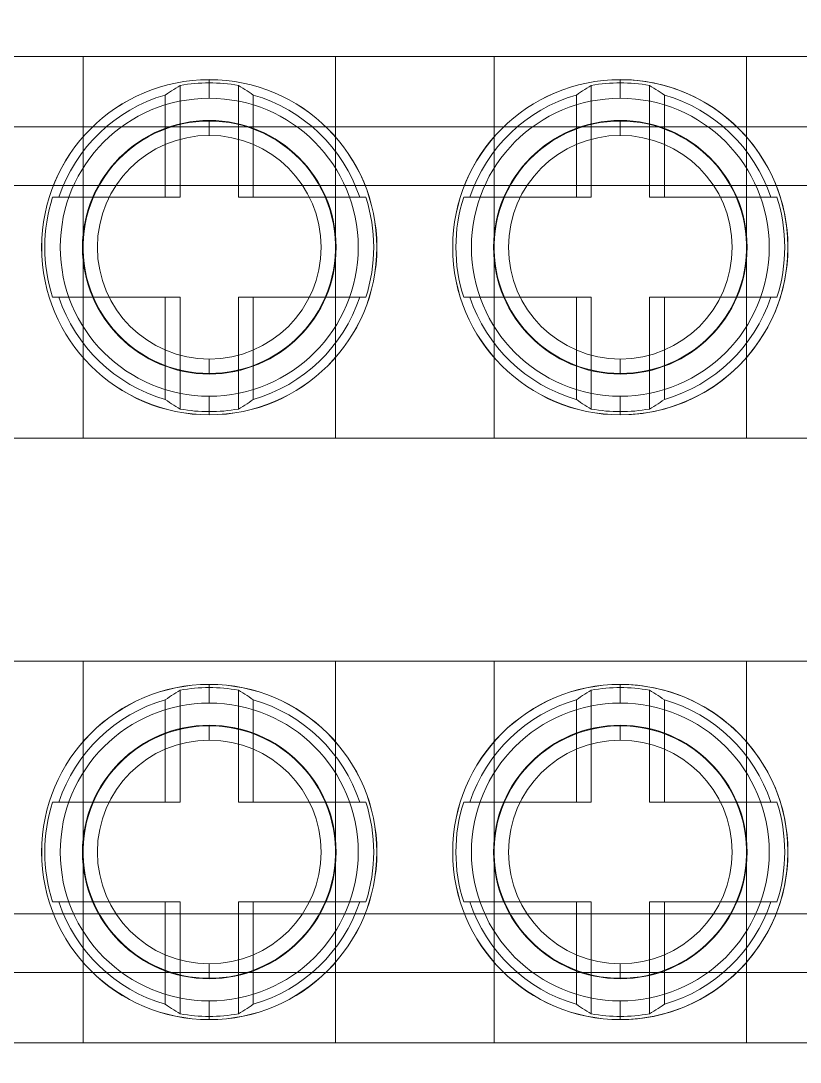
# Model space of a CAD drawing. Header units: millimetres. Extents: x 37984 to 70752, y 14140 to 37584.
# Drawn here: x 39448.93 to 39462.2, y 35973.83 to 35991.56 of the extents above; entities that cross this region are included whole.
import ezdxf

# ---------------------------------------------------------------- set-up
doc = ezdxf.new("R2010")
doc.units = ezdxf.units.MM
doc.set_wipeout_variables(frame=1)
doc.layers.add('000-PI-Oprema', color=30, linetype='Continuous', lineweight=5)

# ---------------------------------------------------------------- blocks, each defined once
blk = doc.blocks.new('2P ERICO distri_563720')
blk.add_wipeout([(44946.537, 36899.761), (45076.137, 36899.761), (45076.137, 36851.433), (45073.337, 36851.433), (45073.337, 36857.671), (45068.637, 36857.671), (45068.637, 36856.671), (44954.037, 36856.671), (44954.037, 36857.671), (44949.337, 36857.671), (44949.337, 36851.433), (44946.537, 36851.433)]).dxf.layer = '000-PI-Oprema'
at = {"layer": '000-PI-Oprema'}
for p, q in [((45056.137, 36884.271), (44966.737, 36884.271)), ((45030.387, 36884.271), (45030.387, 36877.771)), ((45034.687, 36884.271), (45034.687, 36877.771)), ((45037.387, 36884.271), (45037.387, 36877.771)), ((45041.687, 36884.271), (45041.687, 36877.771)), ((45032.041, 36883.777), (45032.004, 36883.755)), ((45032.041, 36881.872), (45032.041, 36883.777)), ((45032.537, 36883.876), (45032.537, 36883.876)), ((45032.537, 36883.558), (45032.537, 36883.876)), ((45032.537, 36883.821), (45032.537, 36883.876)), ((45033.069, 36883.755), (45033.032, 36883.777)), ((45033.032, 36881.872), (45033.032, 36883.777)), ((45039.041, 36883.777), (45039.004, 36883.755)), ((45039.041, 36881.872), (45039.041, 36883.777)), ((45039.537, 36883.876), (45039.537, 36883.876)), ((45039.537, 36883.876), (45039.537, 36883.558)), ((45039.537, 36883.821), (45039.537, 36883.876)), ((45040.069, 36883.755), (45040.032, 36883.777)), ((45040.032, 36881.872), (45040.032, 36883.777)), ((45031.823, 36883.638), (45031.787, 36883.614)), ((45031.787, 36881.872), (45031.787, 36883.614)), ((45031.858, 36883.663), (45031.823, 36883.638)), ((45031.894, 36883.686), (45031.858, 36883.663)), ((45031.931, 36883.71), (45031.894, 36883.686)), ((45031.967, 36883.732), (45031.931, 36883.71)), ((45032.004, 36883.755), (45031.967, 36883.732)), ((45033.106, 36883.732), (45033.069, 36883.755)), ((45033.143, 36883.71), (45033.106, 36883.732)), ((45033.179, 36883.686), (45033.143, 36883.71)), ((45033.215, 36883.663), (45033.179, 36883.686)), ((45033.251, 36883.638), (45033.215, 36883.663)), ((45033.286, 36883.614), (45033.251, 36883.638)), ((45033.286, 36881.872), (45033.286, 36883.614)), ((45038.823, 36883.638), (45038.787, 36883.614)), ((45038.787, 36881.872), (45038.787, 36883.614)), ((45038.858, 36883.663), (45038.823, 36883.638)), ((45038.894, 36883.686), (45038.858, 36883.663)), ((45038.931, 36883.71), (45038.894, 36883.686)), ((45038.967, 36883.732), (45038.931, 36883.71)), ((45039.004, 36883.755), (45038.967, 36883.732)), ((45040.106, 36883.732), (45040.069, 36883.755)), ((45040.143, 36883.71), (45040.106, 36883.732)), ((45040.179, 36883.686), (45040.143, 36883.71)), ((45040.215, 36883.663), (45040.179, 36883.686)), ((45040.251, 36883.638), (45040.215, 36883.663)), ((45040.286, 36883.614), (45040.251, 36883.638)), ((45040.286, 36881.872), (45040.286, 36883.614)), ((45056.137, 36883.071), (44966.737, 36883.071)), ((45056.137, 36883.071), (44966.737, 36883.071)), ((45031.843, 36883.056), (45031.726, 36883.013)), ((45031.96, 36883.092), (45031.843, 36883.056)), ((45032.077, 36883.122), (45031.96, 36883.092)), ((45032.194, 36883.144), (45032.077, 36883.122)), ((45032.31, 36883.159), (45032.194, 36883.144)), ((45032.424, 36883.168), (45032.31, 36883.159)), ((45032.537, 36883.171), (45032.424, 36883.168)), ((45032.537, 36883.18), (45032.537, 36883.18)), ((45032.537, 36882.926), (45032.537, 36883.18)), ((45032.537, 36883.171), (45032.537, 36883.171)), ((45032.649, 36883.168), (45032.537, 36883.171)), ((45032.763, 36883.159), (45032.649, 36883.168)), ((45032.879, 36883.144), (45032.763, 36883.159)), ((45032.996, 36883.122), (45032.879, 36883.144)), ((45033.113, 36883.092), (45032.996, 36883.122)), ((45033.23, 36883.056), (45033.113, 36883.092)), ((45033.347, 36883.013), (45033.23, 36883.056)), ((45038.843, 36883.056), (45038.726, 36883.013)), ((45038.96, 36883.092), (45038.843, 36883.056)), ((45039.077, 36883.122), (45038.96, 36883.092)), ((45039.194, 36883.144), (45039.077, 36883.122)), ((45039.31, 36883.159), (45039.194, 36883.144)), ((45039.424, 36883.168), (45039.31, 36883.159)), ((45039.537, 36883.171), (45039.424, 36883.168)), ((45039.537, 36883.18), (45039.537, 36883.18)), ((45039.537, 36882.926), (45039.537, 36883.18)), ((45039.537, 36883.171), (45039.537, 36883.171)), ((45039.649, 36883.168), (45039.537, 36883.171)), ((45039.763, 36883.159), (45039.649, 36883.168)), ((45039.879, 36883.144), (45039.763, 36883.159)), ((45039.996, 36883.122), (45039.879, 36883.144)), ((45040.113, 36883.092), (45039.996, 36883.122)), ((45040.23, 36883.056), (45040.113, 36883.092)), ((45040.347, 36883.013), (45040.23, 36883.056)), ((45031.499, 36882.904), (45031.389, 36882.839)), ((45031.611, 36882.962), (45031.499, 36882.904)), ((45031.726, 36883.013), (45031.611, 36882.962)), ((45033.462, 36882.962), (45033.347, 36883.013)), ((45033.575, 36882.904), (45033.462, 36882.962)), ((45033.685, 36882.839), (45033.575, 36882.904)), ((45038.499, 36882.904), (45038.389, 36882.839)), ((45038.611, 36882.962), (45038.499, 36882.904)), ((45038.726, 36883.013), (45038.611, 36882.962)), ((45040.462, 36882.962), (45040.347, 36883.013)), ((45040.575, 36882.904), (45040.462, 36882.962)), ((45040.685, 36882.839), (45040.575, 36882.904)), ((45031.282, 36882.767), (45031.179, 36882.689)), ((45031.389, 36882.839), (45031.282, 36882.767)), ((45033.791, 36882.767), (45033.685, 36882.839)), ((45033.894, 36882.689), (45033.791, 36882.767)), ((45038.282, 36882.767), (45038.179, 36882.689)), ((45038.389, 36882.839), (45038.282, 36882.767)), ((45040.791, 36882.767), (45040.685, 36882.839)), ((45040.894, 36882.689), (45040.791, 36882.767)), ((45031.081, 36882.604), (45030.988, 36882.513)), ((45031.179, 36882.689), (45031.081, 36882.604)), ((45033.992, 36882.604), (45033.894, 36882.689)), ((45034.085, 36882.513), (45033.992, 36882.604)), ((45038.081, 36882.604), (45037.988, 36882.513)), ((45038.179, 36882.689), (45038.081, 36882.604)), ((45040.992, 36882.604), (45040.894, 36882.689)), ((45041.085, 36882.513), (45040.992, 36882.604)), ((45030.901, 36882.417), (45030.82, 36882.316)), ((45030.988, 36882.513), (45030.901, 36882.417)), ((45034.172, 36882.417), (45034.085, 36882.513)), ((45034.253, 36882.316), (45034.172, 36882.417)), ((45037.901, 36882.417), (45037.82, 36882.316)), ((45037.988, 36882.513), (45037.901, 36882.417)), ((45041.172, 36882.417), (45041.085, 36882.513)), ((45041.253, 36882.316), (45041.172, 36882.417)), ((45030.746, 36882.211), (45030.678, 36882.103)), ((45030.82, 36882.316), (45030.746, 36882.211)), ((45034.327, 36882.211), (45034.253, 36882.316)), ((45034.395, 36882.103), (45034.327, 36882.211)), ((45037.746, 36882.211), (45037.678, 36882.103)), ((45037.82, 36882.316), (45037.746, 36882.211)), ((45041.327, 36882.211), (45041.253, 36882.316)), ((45041.395, 36882.103), (45041.327, 36882.211)), ((45056.137, 36882.071), (44966.737, 36882.071)), ((45030.618, 36881.991), (45030.564, 36881.877)), ((45030.678, 36882.103), (45030.618, 36881.991)), ((45034.455, 36881.991), (45034.395, 36882.103)), ((45034.509, 36881.877), (45034.455, 36881.991)), ((45037.618, 36881.991), (45037.564, 36881.877)), ((45037.678, 36882.103), (45037.618, 36881.991)), ((45041.455, 36881.991), (45041.395, 36882.103)), ((45041.509, 36881.877), (45041.455, 36881.991)), ((45032.041, 36881.872), (45029.869, 36881.872)), ((45030.564, 36881.877), (45030.518, 36881.762)), ((45035.204, 36881.872), (45033.032, 36881.872)), ((45034.555, 36881.762), (45034.509, 36881.877)), ((45039.041, 36881.872), (45036.869, 36881.872)), ((45037.564, 36881.877), (45037.518, 36881.762)), ((45042.204, 36881.872), (45040.032, 36881.872)), ((45041.555, 36881.762), (45041.509, 36881.877)), ((45030.479, 36881.646), (45030.447, 36881.529)), ((45030.518, 36881.762), (45030.479, 36881.646)), ((45034.594, 36881.646), (45034.555, 36881.762)), ((45034.626, 36881.529), (45034.594, 36881.646)), ((45037.479, 36881.646), (45037.447, 36881.529)), ((45037.518, 36881.762), (45037.479, 36881.646)), ((45041.594, 36881.646), (45041.555, 36881.762)), ((45041.626, 36881.529), (45041.594, 36881.646)), ((45030.447, 36881.529), (45030.423, 36881.413)), ((45034.651, 36881.413), (45034.626, 36881.529)), ((45037.447, 36881.529), (45037.423, 36881.413)), ((45041.651, 36881.413), (45041.626, 36881.529)), ((45030.404, 36881.298), (45030.393, 36881.184)), ((45030.423, 36881.413), (45030.404, 36881.298)), ((45034.669, 36881.298), (45034.651, 36881.413)), ((45034.68, 36881.184), (45034.669, 36881.298)), ((45037.404, 36881.298), (45037.393, 36881.184)), ((45037.423, 36881.413), (45037.404, 36881.298)), ((45041.669, 36881.298), (45041.651, 36881.413)), ((45041.68, 36881.184), (45041.669, 36881.298)), ((45030.393, 36881.184), (45030.387, 36881.071)), ((45034.686, 36881.071), (45034.68, 36881.184)), ((45037.393, 36881.184), (45037.387, 36881.071)), ((45041.686, 36881.071), (45041.68, 36881.184)), ((45030.387, 36881.057), (45030.387, 36881.071)), ((45030.387, 36881.043), (45030.387, 36881.057)), ((45030.387, 36881.028), (45030.387, 36881.043)), ((45030.387, 36881.014), (45030.387, 36881.028)), ((45030.387, 36881), (45030.387, 36881.014)), ((45030.387, 36880.985), (45030.387, 36881)), ((45030.387, 36880.971), (45030.387, 36880.985)), ((45030.387, 36880.971), (45030.393, 36880.859)), ((45034.68, 36880.859), (45034.686, 36880.971)), ((45034.686, 36881.071), (45034.686, 36881.057)), ((45034.686, 36881.057), (45034.686, 36881.043)), ((45034.686, 36881.043), (45034.686, 36881.028)), ((45034.686, 36881.028), (45034.686, 36881.014)), ((45034.686, 36881.014), (45034.686, 36881)), ((45034.686, 36881), (45034.686, 36880.985)), ((45034.686, 36880.985), (45034.686, 36880.971)), ((45037.387, 36881.057), (45037.387, 36881.071)), ((45037.387, 36881.043), (45037.387, 36881.057)), ((45037.387, 36881.028), (45037.387, 36881.043)), ((45037.387, 36881.014), (45037.387, 36881.028)), ((45037.387, 36881), (45037.387, 36881.014)), ((45037.387, 36880.985), (45037.387, 36881)), ((45037.387, 36880.971), (45037.387, 36880.985)), ((45037.387, 36880.971), (45037.393, 36880.859)), ((45041.68, 36880.859), (45041.686, 36880.971)), ((45041.686, 36881.071), (45041.686, 36881.057)), ((45041.686, 36881.057), (45041.686, 36881.043)), ((45041.686, 36881.043), (45041.686, 36881.028)), ((45041.686, 36881.028), (45041.686, 36881.014)), ((45041.686, 36881.014), (45041.686, 36881)), ((45041.686, 36881), (45041.686, 36880.985)), ((45041.686, 36880.985), (45041.686, 36880.971)), ((45030.393, 36880.859), (45030.404, 36880.745)), ((45034.669, 36880.745), (45034.68, 36880.859)), ((45037.393, 36880.859), (45037.404, 36880.745)), ((45041.669, 36880.745), (45041.68, 36880.859)), ((45030.404, 36880.745), (45030.423, 36880.629)), ((45030.423, 36880.629), (45030.447, 36880.513)), ((45034.626, 36880.513), (45034.651, 36880.629)), ((45034.651, 36880.629), (45034.669, 36880.745)), ((45037.404, 36880.745), (45037.423, 36880.629)), ((45037.423, 36880.629), (45037.447, 36880.513)), ((45041.626, 36880.513), (45041.651, 36880.629)), ((45041.651, 36880.629), (45041.669, 36880.745)), ((45030.447, 36880.513), (45030.479, 36880.397)), ((45030.479, 36880.397), (45030.518, 36880.28)), ((45034.555, 36880.28), (45034.594, 36880.397)), ((45034.594, 36880.397), (45034.626, 36880.513)), ((45037.447, 36880.513), (45037.479, 36880.397)), ((45037.479, 36880.397), (45037.518, 36880.28)), ((45041.555, 36880.28), (45041.594, 36880.397)), ((45041.594, 36880.397), (45041.626, 36880.513)), ((45030.518, 36880.28), (45030.564, 36880.165)), ((45034.509, 36880.165), (45034.555, 36880.28)), ((45037.518, 36880.28), (45037.564, 36880.165)), ((45041.509, 36880.165), (45041.555, 36880.28)), ((45029.869, 36880.17), (45032.041, 36880.17)), ((45030.564, 36880.165), (45030.618, 36880.051)), ((45030.618, 36880.051), (45030.678, 36879.94)), ((45031.787, 36878.429), (45031.787, 36880.17)), ((45032.041, 36878.266), (45032.041, 36880.17)), ((45033.032, 36878.266), (45033.032, 36880.17)), ((45033.032, 36880.17), (45035.204, 36880.17)), ((45033.286, 36878.429), (45033.286, 36880.17)), ((45034.395, 36879.94), (45034.455, 36880.051)), ((45034.455, 36880.051), (45034.509, 36880.165)), ((45036.869, 36880.17), (45039.041, 36880.17)), ((45037.564, 36880.165), (45037.618, 36880.051)), ((45037.618, 36880.051), (45037.678, 36879.94)), ((45038.787, 36878.429), (45038.787, 36880.17)), ((45039.041, 36878.266), (45039.041, 36880.17)), ((45040.032, 36878.266), (45040.032, 36880.17)), ((45040.032, 36880.17), (45042.204, 36880.17)), ((45040.286, 36878.429), (45040.286, 36880.17)), ((45041.395, 36879.94), (45041.455, 36880.051)), ((45041.455, 36880.051), (45041.509, 36880.165)), ((45030.678, 36879.94), (45030.746, 36879.831)), ((45034.327, 36879.831), (45034.395, 36879.94)), ((45037.678, 36879.94), (45037.746, 36879.831)), ((45041.327, 36879.831), (45041.395, 36879.94)), ((45030.746, 36879.831), (45030.82, 36879.726)), ((45030.82, 36879.726), (45030.901, 36879.625)), ((45034.172, 36879.625), (45034.253, 36879.726)), ((45034.253, 36879.726), (45034.327, 36879.831)), ((45037.746, 36879.831), (45037.82, 36879.726)), ((45037.82, 36879.726), (45037.901, 36879.625)), ((45041.172, 36879.625), (45041.253, 36879.726)), ((45041.253, 36879.726), (45041.327, 36879.831)), ((45030.901, 36879.625), (45030.988, 36879.529)), ((45030.988, 36879.529), (45031.081, 36879.439)), ((45033.992, 36879.439), (45034.085, 36879.529)), ((45034.085, 36879.529), (45034.172, 36879.625)), ((45037.901, 36879.625), (45037.988, 36879.529)), ((45037.988, 36879.529), (45038.081, 36879.439)), ((45040.992, 36879.439), (45041.085, 36879.529)), ((45041.085, 36879.529), (45041.172, 36879.625)), ((45031.081, 36879.439), (45031.179, 36879.354)), ((45031.179, 36879.354), (45031.282, 36879.275)), ((45033.791, 36879.275), (45033.894, 36879.354)), ((45033.894, 36879.354), (45033.992, 36879.439)), ((45038.081, 36879.439), (45038.179, 36879.354)), ((45038.179, 36879.354), (45038.282, 36879.275)), ((45040.791, 36879.275), (45040.894, 36879.354)), ((45040.894, 36879.354), (45040.992, 36879.439)), ((45031.282, 36879.275), (45031.389, 36879.203)), ((45031.389, 36879.203), (45031.499, 36879.138)), ((45033.575, 36879.138), (45033.685, 36879.203)), ((45033.685, 36879.203), (45033.791, 36879.275)), ((45038.282, 36879.275), (45038.389, 36879.203)), ((45038.389, 36879.203), (45038.499, 36879.138)), ((45040.575, 36879.138), (45040.685, 36879.203)), ((45040.685, 36879.203), (45040.791, 36879.275)), ((45031.499, 36879.138), (45031.611, 36879.08)), ((45031.611, 36879.08), (45031.726, 36879.03)), ((45031.726, 36879.03), (45031.843, 36878.986)), ((45031.843, 36878.986), (45031.96, 36878.95)), ((45032.537, 36879.116), (45032.537, 36878.862)), ((45033.113, 36878.95), (45033.23, 36878.986)), ((45033.23, 36878.986), (45033.347, 36879.03)), ((45033.347, 36879.03), (45033.462, 36879.08)), ((45033.462, 36879.08), (45033.575, 36879.138)), ((45038.499, 36879.138), (45038.611, 36879.08)), ((45038.611, 36879.08), (45038.726, 36879.03)), ((45038.726, 36879.03), (45038.843, 36878.986)), ((45038.843, 36878.986), (45038.96, 36878.95)), ((45039.537, 36879.116), (45039.537, 36878.862)), ((45040.113, 36878.95), (45040.23, 36878.986)), ((45040.23, 36878.986), (45040.347, 36879.03)), ((45040.347, 36879.03), (45040.462, 36879.08)), ((45040.462, 36879.08), (45040.575, 36879.138)), ((45031.96, 36878.95), (45032.077, 36878.921)), ((45032.077, 36878.921), (45032.194, 36878.899)), ((45032.194, 36878.899), (45032.31, 36878.883)), ((45032.31, 36878.883), (45032.424, 36878.874)), ((45032.424, 36878.874), (45032.537, 36878.871)), ((45032.537, 36878.871), (45032.649, 36878.874)), ((45032.537, 36878.871), (45032.537, 36878.871)), ((45032.537, 36878.862), (45032.537, 36878.862)), ((45032.649, 36878.874), (45032.763, 36878.883)), ((45032.763, 36878.883), (45032.879, 36878.899)), ((45032.879, 36878.899), (45032.996, 36878.921)), ((45032.996, 36878.921), (45033.113, 36878.95)), ((45038.96, 36878.95), (45039.077, 36878.921)), ((45039.077, 36878.921), (45039.194, 36878.899)), ((45039.194, 36878.899), (45039.31, 36878.883)), ((45039.31, 36878.883), (45039.424, 36878.874)), ((45039.424, 36878.874), (45039.537, 36878.871)), ((45039.537, 36878.871), (45039.649, 36878.874)), ((45039.537, 36878.871), (45039.537, 36878.871)), ((45039.537, 36878.862), (45039.537, 36878.862)), ((45039.649, 36878.874), (45039.763, 36878.883)), ((45039.763, 36878.883), (45039.879, 36878.899)), ((45039.879, 36878.899), (45039.996, 36878.921)), ((45039.996, 36878.921), (45040.113, 36878.95)), ((45032.537, 36878.484), (45032.537, 36878.166)), ((45039.537, 36878.166), (45039.537, 36878.484)), ((45031.823, 36878.404), (45031.787, 36878.429)), ((45031.858, 36878.38), (45031.823, 36878.404)), ((45031.894, 36878.356), (45031.858, 36878.38)), ((45031.931, 36878.333), (45031.894, 36878.356)), ((45031.967, 36878.31), (45031.931, 36878.333)), ((45032.004, 36878.288), (45031.967, 36878.31)), ((45032.041, 36878.266), (45032.004, 36878.288)), ((45033.069, 36878.288), (45033.032, 36878.266)), ((45033.106, 36878.31), (45033.069, 36878.288)), ((45033.143, 36878.333), (45033.106, 36878.31)), ((45033.179, 36878.356), (45033.143, 36878.333)), ((45033.215, 36878.38), (45033.179, 36878.356)), ((45033.251, 36878.404), (45033.215, 36878.38)), ((45033.286, 36878.429), (45033.251, 36878.404)), ((45038.823, 36878.404), (45038.787, 36878.429)), ((45038.858, 36878.38), (45038.823, 36878.404)), ((45038.894, 36878.356), (45038.858, 36878.38)), ((45038.931, 36878.333), (45038.894, 36878.356)), ((45038.967, 36878.31), (45038.931, 36878.333)), ((45039.004, 36878.288), (45038.967, 36878.31)), ((45039.041, 36878.266), (45039.004, 36878.288)), ((45040.069, 36878.288), (45040.032, 36878.266)), ((45040.106, 36878.31), (45040.069, 36878.288)), ((45040.143, 36878.333), (45040.106, 36878.31)), ((45040.179, 36878.356), (45040.143, 36878.333)), ((45040.215, 36878.38), (45040.179, 36878.356)), ((45040.251, 36878.404), (45040.215, 36878.38)), ((45040.286, 36878.429), (45040.251, 36878.404)), ((45032.537, 36878.221), (45032.537, 36878.167)), ((45032.537, 36878.166), (45032.537, 36878.167)), ((45039.537, 36878.221), (45039.537, 36878.167)), ((45039.537, 36878.166), (45039.537, 36878.167)), ((44966.737, 36877.771), (45063.607, 36877.771)), ((44966.737, 36873.971), (45073.337, 36873.971)), ((45030.387, 36873.971), (45030.387, 36867.471)), ((45034.687, 36873.971), (45034.687, 36867.471)), ((45037.387, 36873.971), (45037.387, 36867.471)), ((45041.687, 36873.971), (45041.687, 36867.471)), ((45032.537, 36873.576), (45032.537, 36873.576)), ((45032.537, 36873.576), (45032.537, 36873.258)), ((45032.537, 36873.521), (45032.537, 36873.576)), ((45039.537, 36873.576), (45039.537, 36873.576)), ((45039.537, 36873.258), (45039.537, 36873.576)), ((45039.537, 36873.521), (45039.537, 36873.576)), ((45031.823, 36873.338), (45031.787, 36873.314)), ((45031.787, 36871.572), (45031.787, 36873.314)), ((45031.858, 36873.363), (45031.823, 36873.338)), ((45031.894, 36873.386), (45031.858, 36873.363)), ((45031.931, 36873.41), (45031.894, 36873.386)), ((45031.967, 36873.432), (45031.931, 36873.41)), ((45032.004, 36873.455), (45031.967, 36873.432)), ((45032.041, 36873.477), (45032.004, 36873.455)), ((45032.041, 36871.572), (45032.041, 36873.477)), ((45033.069, 36873.455), (45033.032, 36873.477)), ((45033.032, 36871.572), (45033.032, 36873.477)), ((45033.106, 36873.432), (45033.069, 36873.455)), ((45033.143, 36873.41), (45033.106, 36873.432)), ((45033.179, 36873.386), (45033.143, 36873.41)), ((45033.215, 36873.363), (45033.179, 36873.386)), ((45033.251, 36873.338), (45033.215, 36873.363)), ((45033.286, 36873.314), (45033.251, 36873.338)), ((45033.286, 36871.572), (45033.286, 36873.314)), ((45038.823, 36873.338), (45038.787, 36873.314)), ((45038.787, 36871.572), (45038.787, 36873.314)), ((45038.858, 36873.363), (45038.823, 36873.338)), ((45038.894, 36873.386), (45038.858, 36873.363)), ((45038.931, 36873.41), (45038.894, 36873.386)), ((45038.967, 36873.432), (45038.931, 36873.41)), ((45039.004, 36873.455), (45038.967, 36873.432)), ((45039.041, 36873.477), (45039.004, 36873.455)), ((45039.041, 36871.572), (45039.041, 36873.477)), ((45040.069, 36873.455), (45040.032, 36873.477)), ((45040.032, 36871.572), (45040.032, 36873.477)), ((45040.106, 36873.432), (45040.069, 36873.455)), ((45040.143, 36873.41), (45040.106, 36873.432)), ((45040.179, 36873.386), (45040.143, 36873.41)), ((45040.215, 36873.363), (45040.179, 36873.386)), ((45040.251, 36873.338), (45040.215, 36873.363)), ((45040.286, 36873.314), (45040.251, 36873.338)), ((45040.286, 36871.572), (45040.286, 36873.314)), ((45031.96, 36872.792), (45031.843, 36872.756)), ((45032.077, 36872.822), (45031.96, 36872.792)), ((45032.194, 36872.844), (45032.077, 36872.822)), ((45032.31, 36872.859), (45032.194, 36872.844)), ((45032.424, 36872.868), (45032.31, 36872.859)), ((45032.537, 36872.871), (45032.424, 36872.868)), ((45032.537, 36872.88), (45032.537, 36872.88)), ((45032.537, 36872.626), (45032.537, 36872.88)), ((45032.537, 36872.871), (45032.537, 36872.871)), ((45032.649, 36872.868), (45032.537, 36872.871)), ((45032.763, 36872.859), (45032.649, 36872.868)), ((45032.879, 36872.844), (45032.763, 36872.859)), ((45032.996, 36872.822), (45032.879, 36872.844)), ((45033.113, 36872.792), (45032.996, 36872.822)), ((45033.23, 36872.756), (45033.113, 36872.792)), ((45038.96, 36872.792), (45038.843, 36872.756)), ((45039.077, 36872.822), (45038.96, 36872.792)), ((45039.194, 36872.844), (45039.077, 36872.822)), ((45039.31, 36872.859), (45039.194, 36872.844)), ((45039.424, 36872.868), (45039.31, 36872.859)), ((45039.537, 36872.871), (45039.424, 36872.868)), ((45039.537, 36872.88), (45039.537, 36872.88)), ((45039.537, 36872.626), (45039.537, 36872.88)), ((45039.537, 36872.871), (45039.537, 36872.871)), ((45039.649, 36872.868), (45039.537, 36872.871)), ((45039.763, 36872.859), (45039.649, 36872.868)), ((45039.879, 36872.844), (45039.763, 36872.859)), ((45039.996, 36872.822), (45039.879, 36872.844)), ((45040.113, 36872.792), (45039.996, 36872.822)), ((45040.23, 36872.756), (45040.113, 36872.792)), ((45031.499, 36872.604), (45031.389, 36872.539)), ((45031.611, 36872.662), (45031.499, 36872.604)), ((45031.726, 36872.713), (45031.611, 36872.662)), ((45031.843, 36872.756), (45031.726, 36872.713)), ((45033.347, 36872.713), (45033.23, 36872.756)), ((45033.462, 36872.662), (45033.347, 36872.713)), ((45033.575, 36872.604), (45033.462, 36872.662)), ((45033.685, 36872.539), (45033.575, 36872.604)), ((45038.499, 36872.604), (45038.389, 36872.539)), ((45038.611, 36872.662), (45038.499, 36872.604)), ((45038.726, 36872.713), (45038.611, 36872.662)), ((45038.843, 36872.756), (45038.726, 36872.713)), ((45040.347, 36872.713), (45040.23, 36872.756)), ((45040.462, 36872.662), (45040.347, 36872.713)), ((45040.575, 36872.604), (45040.462, 36872.662)), ((45040.685, 36872.539), (45040.575, 36872.604)), ((45031.282, 36872.467), (45031.179, 36872.389)), ((45031.389, 36872.539), (45031.282, 36872.467)), ((45033.791, 36872.467), (45033.685, 36872.539)), ((45033.894, 36872.389), (45033.791, 36872.467)), ((45038.282, 36872.467), (45038.179, 36872.389)), ((45038.389, 36872.539), (45038.282, 36872.467)), ((45040.791, 36872.467), (45040.685, 36872.539)), ((45040.894, 36872.389), (45040.791, 36872.467)), ((45031.081, 36872.304), (45030.988, 36872.213)), ((45031.179, 36872.389), (45031.081, 36872.304)), ((45033.992, 36872.304), (45033.894, 36872.389)), ((45034.085, 36872.213), (45033.992, 36872.304)), ((45038.081, 36872.304), (45037.988, 36872.213)), ((45038.179, 36872.389), (45038.081, 36872.304)), ((45040.992, 36872.304), (45040.894, 36872.389)), ((45041.085, 36872.213), (45040.992, 36872.304)), ((45030.901, 36872.117), (45030.82, 36872.016)), ((45030.988, 36872.213), (45030.901, 36872.117)), ((45034.172, 36872.117), (45034.085, 36872.213)), ((45034.253, 36872.016), (45034.172, 36872.117)), ((45037.901, 36872.117), (45037.82, 36872.016)), ((45037.988, 36872.213), (45037.901, 36872.117)), ((45041.172, 36872.117), (45041.085, 36872.213)), ((45041.253, 36872.016), (45041.172, 36872.117)), ((45030.746, 36871.911), (45030.678, 36871.803)), ((45030.82, 36872.016), (45030.746, 36871.911)), ((45034.327, 36871.911), (45034.253, 36872.016)), ((45034.395, 36871.803), (45034.327, 36871.911)), ((45037.746, 36871.911), (45037.678, 36871.803)), ((45037.82, 36872.016), (45037.746, 36871.911)), ((45041.327, 36871.911), (45041.253, 36872.016)), ((45041.395, 36871.803), (45041.327, 36871.911)), ((45030.678, 36871.803), (45030.618, 36871.691)), ((45034.455, 36871.691), (45034.395, 36871.803)), ((45037.678, 36871.803), (45037.618, 36871.691)), ((45041.455, 36871.691), (45041.395, 36871.803)), ((45032.041, 36871.572), (45029.869, 36871.572)), ((45030.564, 36871.577), (45030.518, 36871.462)), ((45030.618, 36871.691), (45030.564, 36871.577)), ((45035.204, 36871.572), (45033.032, 36871.572)), ((45034.509, 36871.577), (45034.455, 36871.691)), ((45034.555, 36871.462), (45034.509, 36871.577)), ((45039.041, 36871.572), (45036.869, 36871.572)), ((45037.564, 36871.577), (45037.518, 36871.462)), ((45037.618, 36871.691), (45037.564, 36871.577)), ((45042.204, 36871.572), (45040.032, 36871.572)), ((45041.509, 36871.577), (45041.455, 36871.691)), ((45041.555, 36871.462), (45041.509, 36871.577)), ((45030.518, 36871.462), (45030.479, 36871.346)), ((45034.594, 36871.346), (45034.555, 36871.462)), ((45037.518, 36871.462), (45037.479, 36871.346)), ((45041.594, 36871.346), (45041.555, 36871.462)), ((45030.447, 36871.229), (45030.423, 36871.113)), ((45030.479, 36871.346), (45030.447, 36871.229)), ((45034.626, 36871.229), (45034.594, 36871.346)), ((45034.651, 36871.113), (45034.626, 36871.229)), ((45037.447, 36871.229), (45037.423, 36871.113)), ((45037.479, 36871.346), (45037.447, 36871.229)), ((45041.626, 36871.229), (45041.594, 36871.346)), ((45041.651, 36871.113), (45041.626, 36871.229)), ((45030.404, 36870.998), (45030.393, 36870.884)), ((45030.423, 36871.113), (45030.404, 36870.998)), ((45034.669, 36870.998), (45034.651, 36871.113)), ((45034.68, 36870.884), (45034.669, 36870.998)), ((45037.404, 36870.998), (45037.393, 36870.884)), ((45037.423, 36871.113), (45037.404, 36870.998)), ((45041.669, 36870.998), (45041.651, 36871.113)), ((45041.68, 36870.884), (45041.669, 36870.998)), ((45030.393, 36870.884), (45030.387, 36870.771)), ((45034.686, 36870.771), (45034.68, 36870.884)), ((45037.393, 36870.884), (45037.387, 36870.771)), ((45041.686, 36870.771), (45041.68, 36870.884)), ((45030.387, 36870.757), (45030.387, 36870.771)), ((45030.387, 36870.743), (45030.387, 36870.757)), ((45030.387, 36870.728), (45030.387, 36870.743)), ((45030.387, 36870.714), (45030.387, 36870.728)), ((45030.387, 36870.7), (45030.387, 36870.714)), ((45030.387, 36870.686), (45030.387, 36870.7)), ((45030.387, 36870.671), (45030.387, 36870.686)), ((45030.387, 36870.671), (45030.393, 36870.559)), ((45034.68, 36870.559), (45034.686, 36870.671)), ((45034.686, 36870.771), (45034.686, 36870.757)), ((45034.686, 36870.757), (45034.686, 36870.743)), ((45034.686, 36870.743), (45034.686, 36870.728)), ((45034.686, 36870.728), (45034.686, 36870.714)), ((45034.686, 36870.714), (45034.686, 36870.7)), ((45034.686, 36870.7), (45034.686, 36870.686)), ((45034.686, 36870.686), (45034.686, 36870.671)), ((45037.387, 36870.757), (45037.387, 36870.771)), ((45037.387, 36870.743), (45037.387, 36870.757)), ((45037.387, 36870.728), (45037.387, 36870.743)), ((45037.387, 36870.714), (45037.387, 36870.728)), ((45037.387, 36870.7), (45037.387, 36870.714)), ((45037.387, 36870.686), (45037.387, 36870.7)), ((45037.387, 36870.671), (45037.387, 36870.686)), ((45037.387, 36870.671), (45037.393, 36870.559)), ((45041.68, 36870.559), (45041.686, 36870.671)), ((45041.686, 36870.771), (45041.686, 36870.757)), ((45041.686, 36870.757), (45041.686, 36870.743)), ((45041.686, 36870.743), (45041.686, 36870.728)), ((45041.686, 36870.728), (45041.686, 36870.714)), ((45041.686, 36870.714), (45041.686, 36870.7)), ((45041.686, 36870.7), (45041.686, 36870.686)), ((45041.686, 36870.686), (45041.686, 36870.671)), ((45030.393, 36870.559), (45030.404, 36870.445)), ((45034.669, 36870.445), (45034.68, 36870.559)), ((45037.393, 36870.559), (45037.404, 36870.445)), ((45041.669, 36870.445), (45041.68, 36870.559)), ((45030.404, 36870.445), (45030.423, 36870.329)), ((45030.423, 36870.329), (45030.447, 36870.213)), ((45034.626, 36870.213), (45034.651, 36870.329)), ((45034.651, 36870.329), (45034.669, 36870.445)), ((45037.404, 36870.445), (45037.423, 36870.329)), ((45037.423, 36870.329), (45037.447, 36870.213)), ((45041.626, 36870.213), (45041.651, 36870.329)), ((45041.651, 36870.329), (45041.669, 36870.445)), ((45030.447, 36870.213), (45030.479, 36870.097)), ((45034.594, 36870.097), (45034.626, 36870.213)), ((45037.447, 36870.213), (45037.479, 36870.097)), ((45041.594, 36870.097), (45041.626, 36870.213)), ((45030.479, 36870.097), (45030.518, 36869.98)), ((45030.518, 36869.98), (45030.564, 36869.865)), ((45034.509, 36869.865), (45034.555, 36869.98)), ((45034.555, 36869.98), (45034.594, 36870.097)), ((45037.479, 36870.097), (45037.518, 36869.98)), ((45037.518, 36869.98), (45037.564, 36869.865)), ((45041.509, 36869.865), (45041.555, 36869.98)), ((45041.555, 36869.98), (45041.594, 36870.097)), ((45029.869, 36869.87), (45032.041, 36869.87)), ((45030.564, 36869.865), (45030.618, 36869.751)), ((45031.787, 36868.129), (45031.787, 36869.87)), ((45032.041, 36867.966), (45032.041, 36869.87)), ((45033.032, 36867.966), (45033.032, 36869.87)), ((45033.032, 36869.87), (45035.204, 36869.87)), ((45033.286, 36868.129), (45033.286, 36869.87)), ((45034.455, 36869.751), (45034.509, 36869.865)), ((45036.869, 36869.87), (45039.041, 36869.87)), ((45037.564, 36869.865), (45037.618, 36869.751)), ((45038.787, 36868.129), (45038.787, 36869.87)), ((45039.041, 36867.966), (45039.041, 36869.87)), ((45040.032, 36867.966), (45040.032, 36869.87)), ((45040.032, 36869.87), (45042.204, 36869.87)), ((45040.286, 36868.129), (45040.286, 36869.87)), ((45041.455, 36869.751), (45041.509, 36869.865)), ((45056.137, 36869.671), (44966.737, 36869.671)), ((45030.618, 36869.751), (45030.678, 36869.64)), ((45030.678, 36869.64), (45030.746, 36869.531)), ((45034.327, 36869.531), (45034.395, 36869.64)), ((45034.395, 36869.64), (45034.455, 36869.751)), ((45037.618, 36869.751), (45037.678, 36869.64)), ((45037.678, 36869.64), (45037.746, 36869.531)), ((45041.327, 36869.531), (45041.395, 36869.64)), ((45041.395, 36869.64), (45041.455, 36869.751)), ((45030.746, 36869.531), (45030.82, 36869.426)), ((45030.82, 36869.426), (45030.901, 36869.325)), ((45034.172, 36869.325), (45034.253, 36869.426)), ((45034.253, 36869.426), (45034.327, 36869.531)), ((45037.746, 36869.531), (45037.82, 36869.426)), ((45037.82, 36869.426), (45037.901, 36869.325)), ((45041.172, 36869.325), (45041.253, 36869.426)), ((45041.253, 36869.426), (45041.327, 36869.531)), ((45030.901, 36869.325), (45030.988, 36869.229)), ((45030.988, 36869.229), (45031.081, 36869.139)), ((45033.992, 36869.139), (45034.085, 36869.229)), ((45034.085, 36869.229), (45034.172, 36869.325)), ((45037.901, 36869.325), (45037.988, 36869.229)), ((45037.988, 36869.229), (45038.081, 36869.139)), ((45040.992, 36869.139), (45041.085, 36869.229)), ((45041.085, 36869.229), (45041.172, 36869.325)), ((45031.081, 36869.139), (45031.179, 36869.054)), ((45031.179, 36869.054), (45031.282, 36868.975)), ((45033.791, 36868.975), (45033.894, 36869.054)), ((45033.894, 36869.054), (45033.992, 36869.139)), ((45038.081, 36869.139), (45038.179, 36869.054)), ((45038.179, 36869.054), (45038.282, 36868.975)), ((45040.791, 36868.975), (45040.894, 36869.054)), ((45040.894, 36869.054), (45040.992, 36869.139)), ((45031.282, 36868.975), (45031.389, 36868.903)), ((45031.389, 36868.903), (45031.499, 36868.838)), ((45033.575, 36868.838), (45033.685, 36868.903)), ((45033.685, 36868.903), (45033.791, 36868.975)), ((45038.282, 36868.975), (45038.389, 36868.903)), ((45038.389, 36868.903), (45038.499, 36868.838)), ((45040.575, 36868.838), (45040.685, 36868.903)), ((45040.685, 36868.903), (45040.791, 36868.975)), ((45031.499, 36868.838), (45031.611, 36868.78)), ((45031.611, 36868.78), (45031.726, 36868.73)), ((45031.726, 36868.73), (45031.843, 36868.686)), ((45032.537, 36868.816), (45032.537, 36868.562)), ((45033.23, 36868.686), (45033.347, 36868.73)), ((45033.347, 36868.73), (45033.462, 36868.78)), ((45033.462, 36868.78), (45033.575, 36868.838)), ((45038.499, 36868.838), (45038.611, 36868.78)), ((45038.611, 36868.78), (45038.726, 36868.73)), ((45038.726, 36868.73), (45038.843, 36868.686)), ((45039.537, 36868.816), (45039.537, 36868.562)), ((45040.23, 36868.686), (45040.347, 36868.73)), ((45040.347, 36868.73), (45040.462, 36868.78)), ((45040.462, 36868.78), (45040.575, 36868.838)), ((45056.137, 36868.671), (44966.737, 36868.671)), ((45056.137, 36868.671), (44966.737, 36868.671)), ((45031.843, 36868.686), (45031.96, 36868.65)), ((45031.96, 36868.65), (45032.077, 36868.621)), ((45032.077, 36868.621), (45032.194, 36868.599)), ((45032.194, 36868.599), (45032.31, 36868.583)), ((45032.31, 36868.583), (45032.424, 36868.574)), ((45032.424, 36868.574), (45032.537, 36868.571)), ((45032.537, 36868.571), (45032.649, 36868.574)), ((45032.537, 36868.571), (45032.537, 36868.571)), ((45032.537, 36868.562), (45032.537, 36868.562)), ((45032.649, 36868.574), (45032.763, 36868.583)), ((45032.763, 36868.583), (45032.879, 36868.599)), ((45032.879, 36868.599), (45032.996, 36868.621)), ((45032.996, 36868.621), (45033.113, 36868.65)), ((45033.113, 36868.65), (45033.23, 36868.686)), ((45038.843, 36868.686), (45038.96, 36868.65)), ((45038.96, 36868.65), (45039.077, 36868.621)), ((45039.077, 36868.621), (45039.194, 36868.599)), ((45039.194, 36868.599), (45039.31, 36868.583)), ((45039.31, 36868.583), (45039.424, 36868.574)), ((45039.424, 36868.574), (45039.537, 36868.571)), ((45039.537, 36868.571), (45039.649, 36868.574)), ((45039.537, 36868.571), (45039.537, 36868.571)), ((45039.537, 36868.562), (45039.537, 36868.562)), ((45039.649, 36868.574), (45039.763, 36868.583)), ((45039.763, 36868.583), (45039.879, 36868.599)), ((45039.879, 36868.599), (45039.996, 36868.621)), ((45039.996, 36868.621), (45040.113, 36868.65)), ((45040.113, 36868.65), (45040.23, 36868.686)), ((45032.537, 36867.866), (45032.537, 36868.184)), ((45039.537, 36868.184), (45039.537, 36867.866)), ((45031.823, 36868.104), (45031.787, 36868.129)), ((45031.858, 36868.08), (45031.823, 36868.104)), ((45031.894, 36868.056), (45031.858, 36868.08)), ((45031.931, 36868.033), (45031.894, 36868.056)), ((45031.967, 36868.01), (45031.931, 36868.033)), ((45032.004, 36867.988), (45031.967, 36868.01)), ((45032.041, 36867.966), (45032.004, 36867.988)), ((45033.069, 36867.988), (45033.032, 36867.966)), ((45033.106, 36868.01), (45033.069, 36867.988)), ((45033.143, 36868.033), (45033.106, 36868.01)), ((45033.179, 36868.056), (45033.143, 36868.033)), ((45033.215, 36868.08), (45033.179, 36868.056)), ((45033.251, 36868.104), (45033.215, 36868.08)), ((45033.286, 36868.129), (45033.251, 36868.104)), ((45038.823, 36868.104), (45038.787, 36868.129)), ((45038.858, 36868.08), (45038.823, 36868.104)), ((45038.894, 36868.056), (45038.858, 36868.08)), ((45038.931, 36868.033), (45038.894, 36868.056)), ((45038.967, 36868.01), (45038.931, 36868.033)), ((45039.004, 36867.988), (45038.967, 36868.01)), ((45039.041, 36867.966), (45039.004, 36867.988)), ((45040.069, 36867.988), (45040.032, 36867.966)), ((45040.106, 36868.01), (45040.069, 36867.988)), ((45040.143, 36868.033), (45040.106, 36868.01)), ((45040.179, 36868.056), (45040.143, 36868.033)), ((45040.215, 36868.08), (45040.179, 36868.056)), ((45040.251, 36868.104), (45040.215, 36868.08)), ((45040.286, 36868.129), (45040.251, 36868.104)), ((45032.537, 36867.921), (45032.537, 36867.867)), ((45032.537, 36867.866), (45032.537, 36867.867)), ((45039.537, 36867.921), (45039.537, 36867.867)), ((45039.537, 36867.866), (45039.537, 36867.867)), ((45056.137, 36867.471), (44966.737, 36867.471))]:
    blk.add_line(p, q, dxfattribs=at)
for centre, radius, start, end in [((45032.537, 36881.021), 2.855, 90, 270.0001), ((45032.537, 36881.021), 2.854, 90, 270), ((45032.537, 36881.021), 2.8, 90, 100.1893), ((45032.537, 36881.021), 2.855, 270.0001, 90), ((45032.537, 36881.021), 2.854, 270, 90), ((45032.537, 36881.021), 2.8, 79.8107, 90), ((45039.537, 36881.021), 2.855, 90, 270), ((45039.537, 36881.021), 2.854, 90, 270), ((45039.537, 36881.021), 2.8, 90, 100.1893), ((45039.537, 36881.021), 2.855, 270, 90), ((45039.537, 36881.021), 2.854, 270, 90), ((45039.537, 36881.021), 2.8, 79.8107, 90), ((45032.537, 36881.021), 2.699, 106.1198, 161.6214), ((45032.537, 36881.021), 2.699, 18.3786, 73.8802), ((45039.537, 36881.021), 2.699, 106.1198, 161.6214), ((45039.537, 36881.021), 2.699, 18.3786, 73.8802), ((45032.537, 36881.021), 2.537, 90, 270), ((45032.537, 36881.021), 2.537, 270, 90), ((45039.537, 36881.021), 2.537, 90, 270), ((45039.537, 36881.021), 2.537, 270, 90), ((45032.537, 36881.021), 2.159, 90, 270), ((45032.537, 36881.021), 2.159, 270, 90), ((45039.537, 36881.021), 2.159, 90, 270), ((45039.537, 36881.021), 2.159, 270, 90), ((45032.537, 36881.021), 1.905, 90, 270), ((45032.537, 36881.021), 1.905, 270, 90), ((45039.537, 36881.021), 1.905, 90, 270), ((45039.537, 36881.021), 1.905, 270, 90), ((45032.537, 36881.021), 2.8, 162.3075, 197.6925), ((45032.537, 36881.021), 2.8, 342.3075, 17.6925), ((45039.537, 36881.021), 2.8, 162.3075, 197.6925), ((45039.537, 36881.021), 2.8, 342.3075, 17.6925), ((45032.537, 36881.021), 2.699, 198.3786, 253.8802), ((45032.537, 36881.021), 2.699, 286.1198, 341.6214), ((45039.537, 36881.021), 2.699, 198.3786, 253.8802), ((45039.537, 36881.021), 2.699, 286.1198, 341.6214), ((45032.537, 36881.021), 2.8, 259.8107, 270), ((45032.537, 36881.021), 2.8, 270, 280.1893), ((45039.537, 36881.021), 2.8, 259.8107, 270), ((45039.537, 36881.021), 2.8, 270, 280.1893), ((45032.537, 36870.721), 2.855, 90, 270.0001), ((45032.537, 36870.721), 2.854, 90, 270), ((45032.537, 36870.721), 2.8, 90, 100.1893), ((45032.537, 36870.721), 2.855, 270.0001, 90), ((45032.537, 36870.721), 2.854, 270, 90), ((45032.537, 36870.721), 2.8, 79.8107, 90), ((45039.537, 36870.721), 2.855, 90, 270), ((45039.537, 36870.721), 2.854, 90, 270), ((45039.537, 36870.721), 2.8, 90, 100.1893), ((45039.537, 36870.721), 2.855, 270, 90), ((45039.537, 36870.721), 2.854, 270, 90), ((45039.537, 36870.721), 2.8, 79.8107, 90), ((45032.537, 36870.721), 2.699, 106.1198, 161.6214), ((45032.537, 36870.721), 2.699, 18.3786, 73.8802), ((45039.537, 36870.721), 2.699, 106.1198, 161.6214), ((45039.537, 36870.721), 2.699, 18.3786, 73.8802), ((45032.537, 36870.721), 2.537, 90, 270), ((45032.537, 36870.721), 2.537, 270, 90), ((45039.537, 36870.721), 2.537, 90, 270), ((45039.537, 36870.721), 2.537, 270, 90), ((45032.537, 36870.721), 2.159, 90, 270), ((45032.537, 36870.721), 2.159, 270, 90), ((45039.537, 36870.721), 2.159, 90, 270), ((45039.537, 36870.721), 2.159, 270, 90), ((45032.537, 36870.721), 1.905, 90, 270), ((45032.537, 36870.721), 1.905, 270, 90), ((45039.537, 36870.721), 1.905, 90, 270), ((45039.537, 36870.721), 1.905, 270, 90), ((45032.537, 36870.721), 2.8, 162.3075, 197.6925), ((45032.537, 36870.721), 2.8, 342.3075, 17.6925), ((45039.537, 36870.721), 2.8, 162.3075, 197.6925), ((45039.537, 36870.721), 2.8, 342.3075, 17.6925), ((45032.537, 36870.721), 2.699, 198.3786, 253.8802), ((45032.537, 36870.721), 2.699, 286.1198, 341.6214), ((45039.537, 36870.721), 2.699, 198.3786, 253.8802), ((45039.537, 36870.721), 2.699, 286.1198, 341.6214), ((45032.537, 36870.721), 2.8, 259.8107, 270), ((45032.537, 36870.721), 2.8, 270, 280.1893), ((45039.537, 36870.721), 2.8, 259.8107, 270), ((45039.537, 36870.721), 2.8, 270, 280.1893)]:
    blk.add_arc(centre, radius, start, end, dxfattribs=at)

msp = doc.modelspace()

# ---------------------------------------------------------------- block references
at = {"layer": '000-PI-Oprema', "rotation": 180}
msp.add_blockref('2P ERICO distri_563720', (84491.674, 72858.429), dxfattribs=at)

doc.saveas('drawing.dxf')
